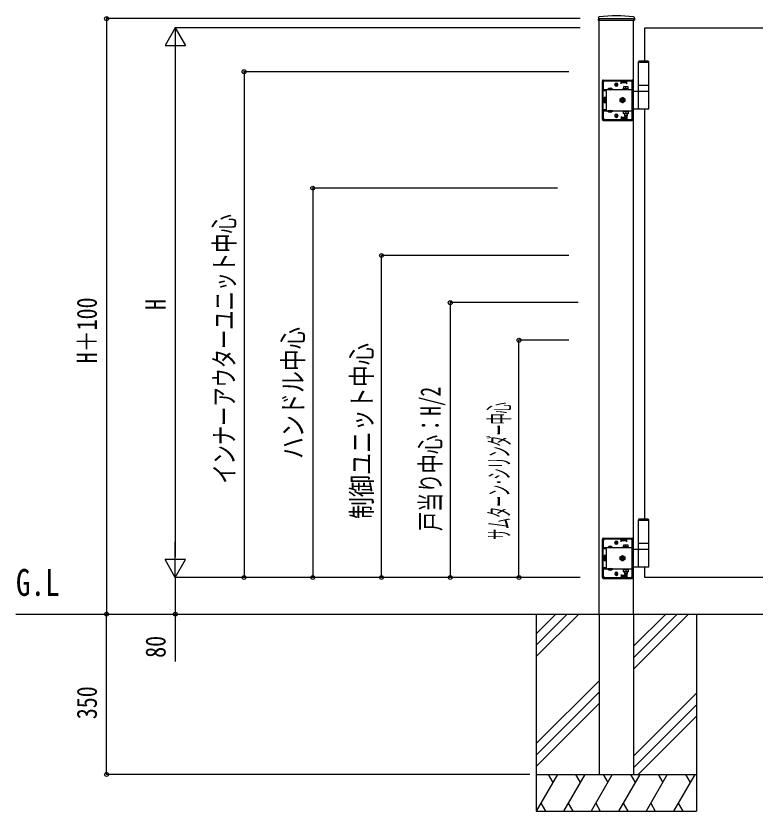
# Model space of a CAD drawing. Units: millimetres, scale not verified. Extents: x -4205 to 4205, y -2970 to 2970.
# Drawn here: x -1989 to -376, y -340 to 1396 of the extents above; entities that cross this region are included whole.
import ezdxf
from ezdxf.enums import TextEntityAlignment as Align

# ---------------------------------------------------------------- set-up
doc = ezdxf.new("R2010")
doc.units = ezdxf.units.MM
doc.header["$LTSCALE"] = 12
for name, color, linetype in [('0-2_USER1', 3, 'Continuous'), ('0-4_YKK_A1', 4, 'Continuous'), ('0-5_YKK_D', 6, 'Continuous')]:
    doc.layers.add(name, color=color, linetype=linetype)
doc.styles.add('ＭＳ ゴシック', font='')
doc.styles.get('ＭＳ ゴシック').set_extended_font_data('MS Gothic')

msp = doc.modelspace()

# ---------------------------------------------------------------- linework, layer by layer
at = {"layer": '0-4_YKK_A1'}
for p, q in [((-717.82, 1392.3), (-718.08, 1387.43)), ((-715.98, 1390.4), (-715.98, 1386.9)), ((-639.14, 1392.3), (-638.88, 1387.43)), ((-717.58, 1386.9), (-639.38, 1386.9)), ((-715.98, 90.4), (-715.98, 1386.9)), ((-640.98, 90.4), (-640.98, 1386.9)), ((-615.98, 1298.4), (-615.98, 1370.4)), ((-628.48, 1298.4), (-630.48, 1296.4)), ((-630.48, 1296.4), (-607.48, 1296.4)), ((-630.48, 1295.4), (-607.48, 1295.4)), ((-628.48, 1298.4), (-609.48, 1298.4)), ((-609.48, 1298.4), (-607.48, 1296.4)), ((-708.98, 1170.4), (-708.98, 1254.4)), ((-707.48, 1170.4), (-707.48, 1254.4)), ((-706.98, 1256.4), (-643.98, 1256.4)), ((-706.98, 1254.9), (-643.98, 1254.9)), ((-706.98, 1251.4), (-706.98, 1233.1)), ((-667.98, 1254.4), (-703.98, 1254.4)), ((-678.48, 1242.4), (-678.48, 1250.4)), ((-667.98, 1247.9), (-667.98, 1254.4)), ((-655.98, 1253.4), (-667.98, 1253.4)), ((-655.98, 1250.4), (-667.98, 1250.4)), ((-666.98, 1251.9), (-666.98, 1254.9)), ((-666.98, 1251.9), (-656.98, 1251.9)), ((-656.98, 1251.9), (-656.98, 1254.9)), ((-655.98, 1247.9), (-655.98, 1254.4)), ((-646.98, 1254.4), (-655.98, 1254.4)), ((-652.48, 1254.9), (-652.48, 1256.4)), ((-644.48, 1254.9), (-644.48, 1256.4)), ((-643.98, 1173.4), (-643.98, 1251.4)), ((-643.48, 1231.4), (-643.48, 1254.4)), ((-641.98, 1231.4), (-641.98, 1254.4)), ((-706.98, 1235.6), (-643.98, 1235.6)), ((-700.98, 1233.1), (-706.98, 1233.1)), ((-700.98, 1233.1), (-700.98, 1235.6)), ((-700.98, 1233.1), (-700.98, 1191.7)), ((-696.73, 1236.11), (-696.73, 1235.6)), ((-687.23, 1236.11), (-696.73, 1236.11)), ((-687.23, 1235.6), (-696.73, 1235.6)), ((-694.33, 1238.1), (-693.13, 1235.63)), ((-693.13, 1235.63), (-691.98, 1235.02)), ((-690.84, 1235.63), (-691.98, 1235.02)), ((-689.63, 1238.1), (-690.84, 1235.63)), ((-687.23, 1236.11), (-687.23, 1235.6)), ((-682.48, 1246.4), (-674.48, 1246.4)), ((-681.73, 1246.15), (-681.73, 1246.65)), ((-675.23, 1246.15), (-675.23, 1246.65)), ((-664.23, 1237.2), (-664.23, 1235.6)), ((-651.73, 1237.2), (-664.23, 1237.2)), ((-664.23, 1235.6), (-651.73, 1235.6)), ((-662.98, 1241.2), (-662.98, 1237.2)), ((-652.98, 1241.2), (-662.98, 1241.2)), ((-662.98, 1237.2), (-652.98, 1237.2)), ((-657.98, 1237.2), (-657.98, 1240.77)), ((-652.98, 1237.2), (-652.98, 1241.2)), ((-651.73, 1235.6), (-651.73, 1237.2)), ((-643.48, 1233.1), (-641.98, 1233.1)), ((-630.48, 1245.4), (-607.48, 1245.4)), ((-705.28, 1217.4), (-704.83, 1218.17)), ((-705.28, 1217.4), (-705.28, 1207.4)), ((-701.28, 1218.17), (-704.83, 1218.17)), ((-701.28, 1215.29), (-704.83, 1215.29)), ((-701.28, 1206.63), (-701.28, 1218.17)), ((-701.28, 1216.3), (-700.98, 1216.3)), ((-701.28, 1208.5), (-701.28, 1216.3)), ((-669.98, 1215.29), (-664.98, 1218.17)), ((-669.98, 1209.51), (-669.98, 1215.29)), ((-665.58, 1214.31), (-665.58, 1215.55)), ((-665.58, 1215.55), (-664.38, 1215.55)), ((-664.98, 1218.17), (-659.98, 1215.29)), ((-664.38, 1215.55), (-664.38, 1214.31)), ((-659.98, 1215.29), (-659.98, 1209.51)), ((-640.98, 1231.4), (-643.98, 1231.4)), ((-607.48, 1231.4), (-640.98, 1231.4)), ((-630.48, 1194.9), (-630.48, 1229.9)), ((-607.48, 1194.9), (-607.48, 1229.9)), ((-705.28, 1207.4), (-704.83, 1206.63)), ((-701.28, 1209.51), (-704.83, 1209.51)), ((-701.28, 1206.63), (-704.83, 1206.63)), ((-701.28, 1208.5), (-700.98, 1208.5)), ((-664.98, 1206.63), (-669.98, 1209.51)), ((-668.13, 1213), (-666.89, 1213)), ((-668.13, 1211.8), (-668.13, 1213)), ((-666.89, 1211.8), (-668.13, 1211.8)), ((-659.98, 1209.51), (-664.98, 1206.63)), ((-664.38, 1210.49), (-664.38, 1209.25)), ((-661.83, 1211.8), (-663.07, 1211.8)), ((-700.98, 1191.7), (-706.98, 1191.7)), ((-706.98, 1191.7), (-706.98, 1173.4)), ((-706.98, 1189.2), (-643.98, 1189.2)), ((-700.98, 1191.7), (-700.98, 1189.2)), ((-687.23, 1189.2), (-696.73, 1189.2)), ((-696.73, 1188.69), (-696.73, 1189.2)), ((-687.23, 1188.69), (-696.73, 1188.69)), ((-694.33, 1186.7), (-693.13, 1189.17)), ((-693.13, 1189.17), (-691.98, 1189.78)), ((-690.84, 1189.17), (-691.98, 1189.78)), ((-689.63, 1186.7), (-690.84, 1189.17)), ((-687.23, 1188.69), (-687.23, 1189.2)), ((-678.48, 1182.4), (-678.48, 1174.4)), ((-664.23, 1189.2), (-651.73, 1189.2)), ((-664.23, 1187.6), (-664.23, 1189.2)), ((-651.73, 1187.6), (-664.23, 1187.6)), ((-662.98, 1182.6), (-662.98, 1187.6)), ((-662.98, 1187.6), (-652.98, 1187.6)), ((-652.98, 1182.6), (-662.98, 1182.6)), ((-661.18, 1189.2), (-661.18, 1187.6)), ((-660.98, 1182.6), (-660.98, 1178.2)), ((-660.44, 1182.6), (-660.44, 1177.66)), ((-657.98, 1187.6), (-657.98, 1183.03)), ((-655.52, 1182.6), (-655.52, 1177.66)), ((-654.98, 1182.6), (-654.98, 1178.2)), ((-654.78, 1189.2), (-654.78, 1187.6)), ((-652.98, 1187.6), (-652.98, 1182.6)), ((-651.73, 1189.2), (-651.73, 1187.6)), ((-643.98, 1193.4), (-640.98, 1193.4)), ((-643.48, 1170.4), (-643.48, 1193.4)), ((-643.48, 1191.7), (-641.98, 1191.7)), ((-641.98, 1170.4), (-641.98, 1193.4)), ((-640.98, 1193.4), (-608.98, 1193.4)), ((-615.98, 298.4), (-615.98, 1193.4)), ((-706.98, 1169.9), (-643.98, 1169.9)), ((-706.98, 1168.4), (-643.98, 1168.4)), ((-703.98, 1170.4), (-667.98, 1170.4)), ((-682.48, 1178.4), (-674.48, 1178.4)), ((-681.73, 1178.65), (-681.73, 1178.15)), ((-675.23, 1178.65), (-675.23, 1178.15)), ((-667.98, 1176.9), (-667.98, 1170.4)), ((-655.98, 1174.4), (-667.98, 1174.4)), ((-655.98, 1171.4), (-667.98, 1171.4)), ((-666.98, 1172.9), (-666.98, 1169.9)), ((-666.98, 1172.9), (-656.98, 1172.9)), ((-660.98, 1178.2), (-659.98, 1177.2)), ((-654.98, 1178.2), (-660.98, 1178.2)), ((-655.98, 1177.2), (-659.98, 1177.2)), ((-656.98, 1172.9), (-656.98, 1169.9)), ((-654.98, 1178.2), (-655.98, 1177.2)), ((-655.98, 1176.9), (-655.98, 1170.4)), ((-655.98, 1170.4), (-646.98, 1170.4)), ((-652.48, 1168.4), (-652.48, 1169.9)), ((-644.48, 1168.4), (-644.48, 1169.9)), ((-628.48, 298.4), (-630.48, 296.4)), ((-630.48, 296.4), (-607.48, 296.4)), ((-630.48, 295.4), (-607.48, 295.4)), ((-628.48, 298.4), (-609.48, 298.4)), ((-615.98, 295.4), (-615.98, 296.4)), ((-609.48, 298.4), (-607.48, 296.4)), ((-708.98, 170.4), (-708.98, 254.4)), ((-707.48, 170.4), (-707.48, 254.4)), ((-706.98, 256.4), (-643.98, 256.4)), ((-706.98, 254.9), (-643.98, 254.9)), ((-706.98, 251.4), (-706.98, 233.1)), ((-667.98, 254.4), (-703.98, 254.4)), ((-682.48, 246.4), (-674.48, 246.4)), ((-681.73, 246.15), (-681.73, 246.65)), ((-678.48, 242.4), (-678.48, 250.4)), ((-675.23, 246.15), (-675.23, 246.65)), ((-667.98, 247.9), (-667.98, 254.4)), ((-655.98, 253.4), (-667.98, 253.4)), ((-655.98, 250.4), (-667.98, 250.4)), ((-666.98, 251.9), (-666.98, 254.9)), ((-666.98, 251.9), (-656.98, 251.9)), ((-656.98, 251.9), (-656.98, 254.9)), ((-655.98, 247.9), (-655.98, 254.4)), ((-646.98, 254.4), (-655.98, 254.4)), ((-652.48, 254.9), (-652.48, 256.4)), ((-644.48, 254.9), (-644.48, 256.4)), ((-643.98, 173.4), (-643.98, 251.4)), ((-643.48, 231.4), (-643.48, 254.4)), ((-641.98, 231.4), (-641.98, 254.4)), ((-630.48, 245.4), (-607.48, 245.4)), ((-706.98, 235.6), (-643.98, 235.6)), ((-700.98, 233.1), (-706.98, 233.1)), ((-700.98, 233.1), (-700.98, 235.6)), ((-700.98, 233.1), (-700.98, 191.7)), ((-696.73, 236.11), (-696.73, 235.6)), ((-687.23, 236.11), (-696.73, 236.11)), ((-687.23, 235.6), (-696.73, 235.6)), ((-694.33, 238.1), (-693.13, 235.63)), ((-693.13, 235.63), (-691.98, 235.02)), ((-690.84, 235.63), (-691.98, 235.02)), ((-689.63, 238.1), (-690.84, 235.63)), ((-687.23, 236.11), (-687.23, 235.6)), ((-664.23, 237.2), (-664.23, 235.6)), ((-651.73, 237.2), (-664.23, 237.2)), ((-664.23, 235.6), (-651.73, 235.6)), ((-662.98, 241.2), (-662.98, 237.2)), ((-652.98, 241.2), (-662.98, 241.2)), ((-662.98, 237.2), (-652.98, 237.2)), ((-657.98, 237.2), (-657.98, 240.77)), ((-652.98, 237.2), (-652.98, 241.2)), ((-651.73, 235.6), (-651.73, 237.2)), ((-640.98, 231.4), (-643.98, 231.4)), ((-643.48, 233.1), (-641.98, 233.1)), ((-607.48, 231.4), (-640.98, 231.4)), ((-630.48, 194.9), (-630.48, 229.9)), ((-607.48, 194.9), (-607.48, 229.9)), ((-705.28, 217.4), (-704.83, 218.17)), ((-705.28, 217.4), (-705.28, 207.4)), ((-701.28, 218.17), (-704.83, 218.17)), ((-701.28, 215.29), (-704.83, 215.29)), ((-701.28, 209.51), (-704.83, 209.51)), ((-701.28, 206.63), (-701.28, 218.17)), ((-701.28, 216.3), (-700.98, 216.3)), ((-701.28, 208.5), (-701.28, 216.3)), ((-701.28, 208.5), (-700.98, 208.5)), ((-669.98, 215.29), (-664.98, 218.17)), ((-669.98, 209.51), (-669.98, 215.29)), ((-664.98, 206.63), (-669.98, 209.51)), ((-668.13, 213), (-666.89, 213)), ((-668.13, 211.8), (-668.13, 213)), ((-666.89, 211.8), (-668.13, 211.8)), ((-665.58, 214.31), (-665.58, 215.55)), ((-665.58, 215.55), (-664.38, 215.55)), ((-664.98, 218.17), (-659.98, 215.29)), ((-659.98, 209.51), (-664.98, 206.63)), ((-664.38, 215.55), (-664.38, 214.31)), ((-664.38, 210.49), (-664.38, 209.25)), ((-661.83, 211.8), (-663.07, 211.8)), ((-659.98, 215.29), (-659.98, 209.51)), ((-700.98, 191.7), (-706.98, 191.7)), ((-706.98, 191.7), (-706.98, 173.4)), ((-705.28, 207.4), (-704.83, 206.63)), ((-701.28, 206.63), (-704.83, 206.63)), ((-700.98, 191.7), (-700.98, 189.2)), ((-643.98, 193.4), (-640.98, 193.4)), ((-643.48, 170.4), (-643.48, 193.4)), ((-643.48, 191.7), (-641.98, 191.7)), ((-641.98, 170.4), (-641.98, 193.4)), ((-640.98, 193.4), (-608.98, 193.4)), ((-706.98, 189.2), (-643.98, 189.2)), ((-687.23, 189.2), (-696.73, 189.2)), ((-696.73, 188.69), (-696.73, 189.2)), ((-687.23, 188.69), (-696.73, 188.69)), ((-694.33, 186.7), (-693.13, 189.17)), ((-693.13, 189.17), (-691.98, 189.78)), ((-690.84, 189.17), (-691.98, 189.78)), ((-689.63, 186.7), (-690.84, 189.17)), ((-687.23, 188.69), (-687.23, 189.2)), ((-682.48, 178.4), (-674.48, 178.4)), ((-681.73, 178.65), (-681.73, 178.15)), ((-678.48, 182.4), (-678.48, 174.4)), ((-675.23, 178.65), (-675.23, 178.15)), ((-667.98, 176.9), (-667.98, 170.4)), ((-655.98, 174.4), (-667.98, 174.4)), ((-664.23, 189.2), (-651.73, 189.2)), ((-664.23, 187.6), (-664.23, 189.2)), ((-651.73, 187.6), (-664.23, 187.6)), ((-662.98, 182.6), (-662.98, 187.6)), ((-662.98, 187.6), (-652.98, 187.6)), ((-652.98, 182.6), (-662.98, 182.6)), ((-661.18, 189.2), (-661.18, 187.6)), ((-660.98, 182.6), (-660.98, 178.2)), ((-660.98, 178.2), (-659.98, 177.2)), ((-654.98, 178.2), (-660.98, 178.2)), ((-660.44, 182.6), (-660.44, 177.66)), ((-655.98, 177.2), (-659.98, 177.2)), ((-657.98, 187.6), (-657.98, 183.03)), ((-654.98, 178.2), (-655.98, 177.2)), ((-655.98, 176.9), (-655.98, 170.4)), ((-655.52, 182.6), (-655.52, 177.66)), ((-654.98, 182.6), (-654.98, 178.2)), ((-654.78, 189.2), (-654.78, 187.6)), ((-652.98, 187.6), (-652.98, 182.6)), ((-651.73, 189.2), (-651.73, 187.6)), ((-706.98, 169.9), (-643.98, 169.9)), ((-706.98, 168.4), (-643.98, 168.4)), ((-703.98, 170.4), (-667.98, 170.4)), ((-655.98, 171.4), (-667.98, 171.4)), ((-666.98, 172.9), (-666.98, 169.9)), ((-666.98, 172.9), (-656.98, 172.9)), ((-656.98, 172.9), (-656.98, 169.9)), ((-655.98, 170.4), (-646.98, 170.4)), ((-652.48, 168.4), (-652.48, 169.9)), ((-644.48, 168.4), (-644.48, 169.9)), ((-1988.86, 90.4), (1289.74, 90.4)), ((-853.48, 90.4), (-853.48, -339.6)), ((-810.69, 90.4), (-853.48, 47.61)), ((-785.69, 90.4), (-853.48, 22.61)), ((-760.69, 90.4), (-853.48, -2.39)), ((-715.98, 90.4), (-715.98, -259.6)), ((-640.98, 90.4), (-640.98, -259.6)), ((-570.69, 90.4), (-640.98, 20.11)), ((-545.69, 90.4), (-640.98, -4.89)), ((-520.69, 90.4), (-640.98, -29.89)), ((-503.48, 90.4), (-503.48, -339.6)), ((-715.98, -54.89), (-853.48, -192.39)), ((-715.98, -79.89), (-853.48, -217.39)), ((-503.48, -82.39), (-640.98, -219.89)), ((-715.98, -104.89), (-853.48, -242.39)), ((-503.48, -107.39), (-640.98, -244.89)), ((-503.48, -132.39), (-630.69, -259.6)), ((-853.48, -259.6), (-503.48, -259.6)), ((-807.29, -259.6), (-853.48, -339.6)), ((-827.29, -259.6), (-817.29, -276.92)), ((-747.29, -259.6), (-793.48, -339.6)), ((-767.29, -259.6), (-757.29, -276.92)), ((-687.29, -259.6), (-733.48, -339.6)), ((-715.98, -259.6), (-640.98, -259.6)), ((-707.29, -259.6), (-697.29, -276.92)), ((-627.29, -259.6), (-673.48, -339.6)), ((-647.29, -259.6), (-637.29, -276.92)), ((-567.29, -259.6), (-613.48, -339.6)), ((-587.29, -259.6), (-577.29, -276.92)), ((-507.29, -259.6), (-553.48, -339.6)), ((-527.29, -259.6), (-517.29, -276.92)), ((-843.48, -322.28), (-833.48, -339.6)), ((-783.48, -322.28), (-773.48, -339.6)), ((-723.48, -322.28), (-713.48, -339.6)), ((-663.48, -322.28), (-653.48, -339.6)), ((-603.48, -322.28), (-593.48, -339.6)), ((-543.48, -322.28), (-533.48, -339.6)), ((-853.48, -339.6), (-503.48, -339.6))]:
    msp.add_line(p, q, dxfattribs=at)
for points in [[(-715.98, 1390.4), (-640.98, 1390.4), (-640.98, 1386.9)], [(-615.98, 1370.4), (184.02, 1370.4), (184.02, 170.4), (-615.98, 170.4), (-615.98, 193.4)], [(-630.48, 1231.4), (-630.48, 1245.4), (-630.48, 1296.4)], [(-607.48, 1231.4), (-607.48, 1245.4), (-607.48, 1296.4)], [(-643.98, 1207.3), (-641.98, 1207.3), (-641.98, 1217.5), (-643.98, 1217.5)], [(-664.38, 1209.25), (-665.58, 1209.25), (-665.58, 1210.49)], [(-663.07, 1213), (-661.83, 1213), (-661.83, 1211.8)], [(-630.48, 231.4), (-630.48, 245.4), (-630.48, 296.4)], [(-607.48, 231.4), (-607.48, 245.4), (-607.48, 296.4)], [(-664.38, 209.25), (-665.58, 209.25), (-665.58, 210.49)], [(-663.07, 213), (-661.83, 213), (-661.83, 211.8)], [(-643.98, 207.3), (-641.98, 207.3), (-641.98, 217.5), (-643.98, 217.5)]]:
    msp.add_lwpolyline(points, dxfattribs=at)
for centre, radius, start, end in [((-715.83, 1392.2), 2, 96.74435, 177), ((-678.48, 1076.4), 320, 83.25565, 96.74435), ((-641.13, 1392.2), 2, 3, 83.25565), ((-717.58, 1387.4), 0.5, 177, 270), ((-639.38, 1387.4), 0.5, 270, 3), ((-706.98, 1254.4), 2, 90, 180), ((-706.98, 1254.4), 0.5, 90, 180), ((-703.98, 1251.4), 3, 90, 180), ((-646.98, 1251.4), 3, 0, 90), ((-643.98, 1254.4), 2, 0, 90), ((-643.98, 1254.4), 0.5, 0, 90), ((-691.98, 1232.83), 5.77, 34.65097, 145.34903), ((-678.48, 1246.65), 3.25, 0, 180), ((-678.48, 1246.15), 3.25, 180, 0), ((-660.48, 1233.77), 7.43, 70.34714, 109.65286), ((-655.48, 1233.77), 7.43, 70.34714, 109.65286), ((-702.72, 1216.73), 2.56, 145.61575, 214.38425), ((-695.73, 1212.4), 9.55, 162.41205, 197.58795), ((-664.98, 1212.4), 5, 103.11701, 349.84078), ((-664.98, 1212.4), 4.3, 96.72822, 356.22957), ((-664.98, 1212.4), 5, 349.84078, 103.11701), ((-664.98, 1212.4), 4.3, 356.22957, 96.72822), ((-628.98, 1229.9), 1.5, 90, 180), ((-608.98, 1229.9), 1.5, 360, 90), ((-702.72, 1208.07), 2.56, 145.61575, 214.38425), ((-666.89, 1214.31), 1.31, 270, 0), ((-666.89, 1210.49), 1.31, 0, 90), ((-663.07, 1214.31), 1.31, 180, 270), ((-663.07, 1210.49), 1.31, 90, 180), ((-691.98, 1191.97), 5.77, 214.65097, 325.34903), ((-678.48, 1178.65), 3.25, 0, 180), ((-660.48, 1190.03), 7.43, 250.34714, 289.65286), ((-655.48, 1190.03), 7.43, 250.34714, 289.65286), ((-628.98, 1194.9), 1.5, 180, 270), ((-608.98, 1194.9), 1.5, 270, 360), ((-706.98, 1170.4), 2, 180, 270), ((-706.98, 1170.4), 0.5, 180, 270), ((-703.98, 1173.4), 3, 180, 270), ((-678.48, 1178.15), 3.25, 180, 0), ((-646.98, 1173.4), 3, 270, 0), ((-643.98, 1170.4), 0.5, 270, 0), ((-643.98, 1170.4), 2, 270, 0), ((-706.98, 254.4), 2, 90, 180), ((-706.98, 254.4), 0.5, 90, 180), ((-703.98, 251.4), 3, 90, 180), ((-678.48, 246.65), 3.25, 0, 180), ((-678.48, 246.15), 3.25, 180, 0), ((-646.98, 251.4), 3, 0, 90), ((-643.98, 254.4), 2, 0, 90), ((-643.98, 254.4), 0.5, 0, 90), ((-691.98, 232.83), 5.77, 34.65097, 145.34903), ((-660.48, 233.77), 7.43, 70.34714, 109.65286), ((-655.48, 233.77), 7.43, 70.34714, 109.65286), ((-628.98, 229.9), 1.5, 90, 180), ((-608.98, 229.9), 1.5, 360, 90), ((-702.72, 216.73), 2.56, 145.61575, 214.38425), ((-695.73, 212.4), 9.55, 162.41205, 197.58795), ((-702.72, 208.07), 2.56, 145.61575, 214.38425), ((-664.98, 212.4), 5, 103.11701, 349.84078), ((-664.98, 212.4), 4.3, 96.72822, 356.22957), ((-666.89, 214.31), 1.31, 270, 0), ((-666.89, 210.49), 1.31, 0, 90), ((-664.98, 212.4), 5, 349.84078, 103.11701), ((-664.98, 212.4), 4.3, 356.22957, 96.72822), ((-663.07, 214.31), 1.31, 180, 270), ((-663.07, 210.49), 1.31, 90, 180), ((-628.98, 194.9), 1.5, 180, 270), ((-608.98, 194.9), 1.5, 270, 360), ((-691.98, 191.97), 5.77, 214.65097, 325.34903), ((-678.48, 178.65), 3.25, 0, 180), ((-678.48, 178.15), 3.25, 180, 0), ((-660.48, 190.03), 7.43, 250.34714, 289.65286), ((-655.48, 190.03), 7.43, 250.34714, 289.65286), ((-706.98, 170.4), 2, 180, 270), ((-706.98, 170.4), 0.5, 180, 270), ((-703.98, 173.4), 3, 180, 270), ((-646.98, 173.4), 3, 270, 0), ((-643.98, 170.4), 0.5, 270, 0), ((-643.98, 170.4), 2, 270, 0)]:
    msp.add_arc(centre, radius, start, end, dxfattribs=at)
at = {"layer": '0-5_YKK_D'}
for p, q in [((-757.36, 1390.4), (-1791.98, 1390.4)), ((-1790.98, 1390.4), (-1790.98, 90.4)), ((-1640.98, 1370.4), (-1663.48, 1331.43)), ((-757.36, 1370.4), (-1641.98, 1370.4)), ((-1640.98, 1370.4), (-1618.48, 1331.43)), ((-1640.98, 1370.4), (-1640.98, 1292.46)), ((-1663.48, 1331.43), (-1618.48, 1331.43)), ((-1640.98, 1325.4), (-1640.98, 215.4)), ((-782.36, 1274.6), (-1491.98, 1274.6)), ((-1490.98, 1274.6), (-1490.98, 170.4)), ((-806.69, 1020.4), (-1341.98, 1020.4)), ((-1340.98, 1020.4), (-1340.98, 170.4)), ((-782.36, 873.4), (-1191.98, 873.4)), ((-1190.98, 170.4), (-1190.98, 873.4)), ((-761.98, 770.4), (-1041.98, 770.4)), ((-1040.98, 770.4), (-1040.98, 170.4)), ((-782.36, 688.4), (-891.98, 688.4)), ((-890.98, 170.4), (-890.98, 688.4)), ((-1640.98, 170.4), (-1640.98, 248.34)), ((-1640.98, 170.4), (-1663.48, 209.37)), ((-1618.48, 209.37), (-1663.48, 209.37)), ((-1640.98, 170.4), (-1618.48, 209.37)), ((-757.36, 170.4), (-1641.98, 170.4)), ((-757.36, 170.4), (-1641.98, 170.4)), ((-782.36, 170.4), (-1491.98, 170.4)), ((-960, 170.4), (-1341.98, 170.4)), ((-814.33, 170.4), (-1191.98, 170.4)), ((-761.98, 170.4), (-1041.98, 170.4)), ((-782.36, 170.4), (-891.98, 170.4)), ((-1790.98, -259.6), (-1790.98, 90.4)), ((-866.98, -259.6), (-1791.98, -259.6))]:
    msp.add_line(p, q, dxfattribs=at)
msp.add_lwpolyline([(-1640.98, 170.4), (-1640.98, 90.4), (-1640.98, -13)], dxfattribs=at)
for centre in [(-1790.98, 1390.4), (-1490.98, 1274.6), (-1340.98, 1020.4), (-1190.98, 873.4), (-1040.98, 770.4), (-890.98, 688.4), (-1490.98, 170.4), (-1340.98, 170.4), (-1190.98, 170.4), (-1040.98, 170.4), (-890.98, 170.4), (-1790.98, 90.4), (-1790.98, 90.4), (-1640.98, 90.4), (-1790.98, -259.6)]:
    msp.add_circle(centre, 4.25, dxfattribs=at)

# ---------------------------------------------------------------- texts
at = {"layer": '0-2_USER1', "style": 'ＭＳ ゴシック', "width": 0.8}
msp.add_text('G.L', height=58.65, dxfattribs=at).set_placement((-1988.86, 112.68), align=Align.BOTTOM_LEFT)
at = {"layer": '0-5_YKK_D', "style": 'ＭＳ ゴシック'}
for s, width, p in [('インナーアウターユニット中心', 0.7, (-1498.98, 375.3)), ('H＋100', 0.8, (-1798.98, 638)), ('H', 0.8, (-1648.98, 754.4)), ('ハンドル中心', 0.8, (-1348.98, 429)), ('制御ユニット中心', 0.8, (-1198.98, 297.9)), ('戸当り中心：H/2', 0.7, (-1048.98, 271.6)), ('サムターン･シリンダー中心', 0.4, (-898.98, 252.6)), ('80', 0.8, (-1648.98, -5)), ('350', 0.8, (-1798.98, -139))]:
    msp.add_text(s, height=43.99, rotation=90, dxfattribs=dict(at, width=width)).set_placement(p, align=Align.BOTTOM_LEFT)

doc.saveas('drawing.dxf')
